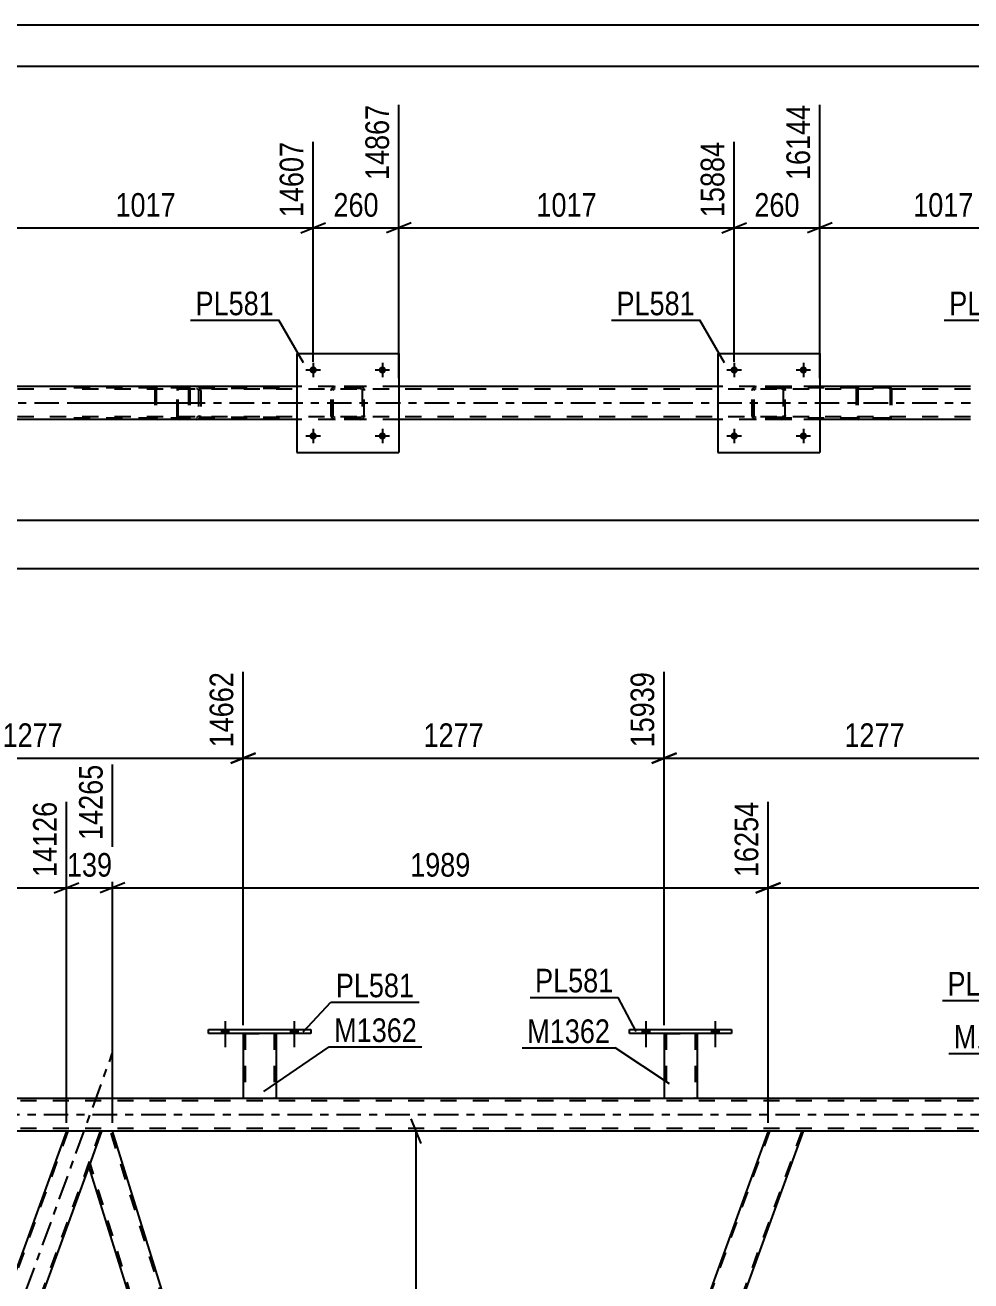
# Model space of a CAD drawing. Header units: millimetres. Extents: x 0 to 841, y 0 to 594.
# Drawn here: x 642.3 to 757, y 441.7 to 594 of the extents above; entities that cross this region are included whole.
import ezdxf

# ---------------------------------------------------------------- set-up
doc = ezdxf.new("R2010")
doc.units = ezdxf.units.MM
doc.linetypes.add('DXK_LINE_DOT2', pattern=[3.9198, 1.9599, -1.9599])
doc.linetypes.add('DXK_LINE_DOT3', pattern=[5.9187, 2.979, -0.9799, 0.9799, -0.9799])
doc.styles.add('Arial Narrow', font='ARIALN.TTF', dxfattribs={"height": 0.2})

# ---------------------------------------------------------------- blocks, each defined once
blk = doc.blocks.new('Unknown-318885327-1133')
at = {"color": 5, "linetype": 'Continuous'}
for p, q in [((841, 594), (0, 594)), ((836, 589), (5, 589))]:
    blk.add_line(p, q, dxfattribs=at)
blk = doc.blocks.new('Bolt-318885327-2886 - 2884')
at = {"linetype": 'Continuous'}
for points in [[(728.75, 544.17, -1), (727.87, 544.17, -1)], [(737.15, 544.17, -1), (736.27, 544.17, -1)]]:
    blk.add_hatch(color=1, dxfattribs=at).paths.add_polyline_path(points)
at = {"color": 1, "linetype": 'Continuous'}
for p, q in [((727.43, 544.17), (729.19, 544.17)), ((728.31, 545.05), (728.31, 543.29)), ((735.83, 544.17), (737.59, 544.17)), ((736.71, 545.05), (736.71, 543.29))]:
    blk.add_line(p, q, dxfattribs=at)
blk = doc.blocks.new('Bolt-318885327-2887 - 2884')
at = {"linetype": 'Continuous'}
for points in [[(728.75, 552.17, -1), (727.87, 552.17, -1)], [(737.15, 552.17, -1), (736.27, 552.17, -1)]]:
    blk.add_hatch(color=1, dxfattribs=at).paths.add_polyline_path(points)
at = {"color": 1, "linetype": 'Continuous'}
for p, q in [((728.31, 553.05), (728.31, 551.29)), ((736.71, 553.05), (736.71, 551.29)), ((727.43, 552.17), (729.19, 552.17)), ((735.83, 552.17), (737.59, 552.17))]:
    blk.add_line(p, q, dxfattribs=at)
blk = doc.blocks.new('Part-318885327-2902 - 2884')
at = {"color": 2, "linetype": 'Continuous'}
for p, q in [((675.22, 554.17), (675.22, 542.17)), ((675.22, 554.17), (687.62, 554.17)), ((687.62, 554.17), (687.62, 542.17)), ((675.22, 542.17), (687.62, 542.17))]:
    blk.add_line(p, q, dxfattribs=at)
blk = doc.blocks.new('Part-318885327-2903 - 2884')
at = {"color": 7, "linetype": 'DXK_LINE_DOT2'}
for p, q in [((730.51, 549.69), (730.54, 549.87)), ((730.54, 549.87), (730.51, 549.69)), ((730.76, 549.78), (730.82, 549.86)), ((730.8, 550.13), (730.99, 550.17)), ((730.99, 550.17), (730.8, 550.13)), ((730.82, 549.86), (730.89, 549.91)), ((730.89, 549.91), (730.99, 549.93)), ((734.03, 550.17), (730.99, 550.17)), ((734.03, 549.93), (730.99, 549.93)), ((734.03, 550.17), (734.21, 550.13)), ((734.21, 550.13), (734.03, 550.17)), ((734.03, 549.93), (734.12, 549.91)), ((734.12, 549.91), (734.19, 549.86)), ((734.19, 549.86), (734.25, 549.78)), ((734.47, 549.87), (734.51, 549.69)), ((734.51, 549.69), (734.47, 549.87)), ((730.51, 546.65), (730.51, 549.69)), ((730.75, 549.69), (730.76, 549.78)), ((730.75, 546.65), (730.75, 549.69)), ((734.25, 549.78), (734.27, 549.69)), ((734.27, 549.69), (734.27, 546.65)), ((734.51, 546.65), (734.51, 549.69)), ((730.54, 546.46), (730.51, 546.65)), ((730.51, 546.65), (730.54, 546.46)), ((730.76, 546.55), (730.75, 546.65)), ((730.82, 546.48), (730.76, 546.55)), ((730.99, 546.17), (730.8, 546.2)), ((730.8, 546.2), (730.99, 546.17)), ((730.89, 546.42), (730.82, 546.48)), ((730.99, 546.41), (730.89, 546.42)), ((734.03, 546.41), (730.99, 546.41)), ((734.03, 546.17), (730.99, 546.17)), ((734.12, 546.42), (734.03, 546.41)), ((734.21, 546.2), (734.03, 546.17)), ((734.03, 546.17), (734.21, 546.2)), ((734.19, 546.48), (734.12, 546.42)), ((734.25, 546.55), (734.19, 546.48)), ((734.27, 546.65), (734.25, 546.55)), ((734.51, 546.65), (734.47, 546.46)), ((734.47, 546.46), (734.51, 546.65))]:
    blk.add_line(p, q, dxfattribs=at)
at = {"color": 7, "linetype": 'DXK_LINE_DOT3'}
blk.add_line((732.51, 548.17), (732.51, 548.17), dxfattribs=at)
at = {"color": 7, "linetype": 'DXK_LINE_DOT2'}
for centre, start, end in [((730.99, 549.69), 112.5, 157.5), ((730.99, 549.69), 112.5, 157.5), ((734.03, 549.69), 22.5, 67.5), ((734.03, 549.69), 22.5, 67.5), ((730.99, 546.65), 202.5, 247.5), ((730.99, 546.65), 202.5, 247.5), ((734.03, 546.65), 292.5, 337.5), ((734.03, 546.65), 292.5, 337.5)]:
    blk.add_arc(centre, 0.48, start, end, dxfattribs=at)
blk = doc.blocks.new('Part-318885327-2908 - 2884')
at = {"color": 2, "linetype": 'Continuous'}
for p, q in [((726.31, 554.17), (726.31, 542.17)), ((726.31, 554.17), (738.71, 554.17)), ((738.71, 554.17), (738.71, 542.17)), ((726.31, 542.17), (738.71, 542.17))]:
    blk.add_line(p, q, dxfattribs=at)
blk = doc.blocks.new('Bolt-318885327-2946 - 2884')
at = {"linetype": 'Continuous'}
for points in [[(677.66, 544.17, -1), (676.78, 544.17, -1)], [(686.06, 544.17, -1), (685.18, 544.17, -1)]]:
    blk.add_hatch(color=1, dxfattribs=at).paths.add_polyline_path(points)
at = {"color": 1, "linetype": 'Continuous'}
for p, q in [((676.34, 544.17), (678.1, 544.17)), ((677.22, 545.05), (677.22, 543.29)), ((684.74, 544.17), (686.5, 544.17)), ((685.62, 545.05), (685.62, 543.29))]:
    blk.add_line(p, q, dxfattribs=at)
blk = doc.blocks.new('Bolt-318885327-2947 - 2884')
at = {"linetype": 'Continuous'}
for points in [[(677.66, 552.17, -1), (676.78, 552.17, -1)], [(686.06, 552.17, -1), (685.18, 552.17, -1)]]:
    blk.add_hatch(color=1, dxfattribs=at).paths.add_polyline_path(points)
at = {"color": 1, "linetype": 'Continuous'}
for p, q in [((677.22, 553.05), (677.22, 551.29)), ((685.62, 553.05), (685.62, 551.29)), ((676.34, 552.17), (678.1, 552.17)), ((684.74, 552.17), (686.5, 552.17))]:
    blk.add_line(p, q, dxfattribs=at)
blk = doc.blocks.new('Part-318885327-2997 - 2884')
at = {"color": 7, "linetype": 'DXK_LINE_DOT2'}
for p, q in [((679.42, 549.69), (679.46, 549.87)), ((679.46, 549.87), (679.42, 549.69)), ((679.68, 549.78), (679.73, 549.86)), ((679.72, 550.13), (679.9, 550.17)), ((679.9, 550.17), (679.72, 550.13)), ((679.73, 549.86), (679.81, 549.91)), ((679.81, 549.91), (679.9, 549.93)), ((682.94, 550.17), (679.9, 550.17)), ((682.94, 549.93), (679.9, 549.93)), ((682.94, 550.17), (683.13, 550.13)), ((683.13, 550.13), (682.94, 550.17)), ((682.94, 549.93), (683.04, 549.91)), ((683.04, 549.91), (683.11, 549.86)), ((683.11, 549.86), (683.17, 549.78)), ((683.39, 549.87), (683.42, 549.69)), ((683.42, 549.69), (683.39, 549.87)), ((679.42, 546.65), (679.42, 549.69)), ((679.66, 549.69), (679.68, 549.78)), ((679.66, 546.65), (679.66, 549.69)), ((683.17, 549.78), (683.18, 549.69)), ((683.18, 549.69), (683.18, 546.65)), ((683.42, 546.65), (683.42, 549.69)), ((679.46, 546.46), (679.42, 546.65)), ((679.42, 546.65), (679.46, 546.46)), ((679.68, 546.55), (679.66, 546.65)), ((679.73, 546.48), (679.68, 546.55)), ((679.9, 546.17), (679.72, 546.2)), ((679.72, 546.2), (679.9, 546.17)), ((679.81, 546.42), (679.73, 546.48)), ((679.9, 546.41), (679.81, 546.42)), ((682.94, 546.41), (679.9, 546.41)), ((682.94, 546.17), (679.9, 546.17)), ((683.04, 546.42), (682.94, 546.41)), ((683.13, 546.2), (682.94, 546.17)), ((682.94, 546.17), (683.13, 546.2)), ((683.11, 546.48), (683.04, 546.42)), ((683.17, 546.55), (683.11, 546.48)), ((683.18, 546.65), (683.17, 546.55)), ((683.42, 546.65), (683.39, 546.46)), ((683.39, 546.46), (683.42, 546.65))]:
    blk.add_line(p, q, dxfattribs=at)
at = {"color": 7, "linetype": 'DXK_LINE_DOT3'}
blk.add_line((681.42, 548.17), (681.42, 548.17), dxfattribs=at)
at = {"color": 7, "linetype": 'DXK_LINE_DOT2'}
for centre, start, end in [((679.9, 549.69), 112.5, 157.5), ((679.9, 549.69), 112.5, 157.5), ((682.94, 549.69), 22.5, 67.5), ((682.94, 549.69), 22.5, 67.5), ((679.9, 546.65), 202.5, 247.5), ((679.9, 546.65), 202.5, 247.5), ((682.94, 546.65), 292.5, 337.5), ((682.94, 546.65), 292.5, 337.5)]:
    blk.add_arc(centre, 0.48, start, end, dxfattribs=at)
blk = doc.blocks.new('Part-318885327-3017 - 2884')
at = {"color": 7, "linetype": 'DXK_LINE_DOT2'}
for p, q in [((660.73, 549.87), (660.7, 549.69)), ((660.78, 550.03), (660.73, 549.87)), ((660.87, 550.13), (660.78, 550.03)), ((660.85, 549.78), (660.88, 549.86)), ((660.98, 550.17), (660.87, 550.13)), ((660.88, 549.86), (660.92, 549.91)), ((660.92, 549.91), (660.98, 549.93)), ((673.13, 550.17), (660.98, 550.17)), ((673.13, 549.93), (660.98, 549.93)), ((662.25, 549.93), (662.25, 550.17)), ((663.26, 550.13), (663.07, 550.17)), ((663.07, 549.93), (663.16, 549.91)), ((663.16, 549.91), (663.24, 549.86)), ((663.24, 549.86), (663.3, 549.78)), ((663.55, 549.77), (663.53, 549.87)), ((660.7, 546.65), (660.7, 549.69)), ((660.84, 549.69), (660.85, 549.78)), ((660.84, 546.65), (660.84, 549.69)), ((663.3, 549.78), (663.32, 549.69)), ((663.32, 549.69), (663.32, 546.65)), ((663.57, 549.69), (663.55, 549.77)), ((663.57, 549.69), (663.57, 546.65)), ((660.73, 546.46), (660.7, 546.65)), ((660.77, 546.34), (660.73, 546.46)), ((660.78, 546.31), (660.77, 546.34)), ((660.78, 546.31), (660.87, 546.2)), ((660.85, 546.55), (660.84, 546.65)), ((660.88, 546.48), (660.85, 546.55)), ((660.87, 546.2), (660.98, 546.17)), ((660.92, 546.42), (660.88, 546.48)), ((660.98, 546.41), (660.92, 546.42)), ((673.13, 546.41), (660.98, 546.41)), ((673.13, 546.17), (660.98, 546.17)), ((662.25, 546.17), (662.25, 546.41)), ((663.16, 546.42), (663.07, 546.41)), ((663.07, 546.17), (663.26, 546.2)), ((663.24, 546.48), (663.16, 546.42)), ((663.3, 546.55), (663.24, 546.48)), ((663.32, 546.65), (663.3, 546.55)), ((663.53, 546.46), (663.55, 546.56)), ((663.55, 546.56), (663.57, 546.65))]:
    blk.add_line(p, q, dxfattribs=at)
for centre, start, end in [((663.08, 549.67), 23.8494, 68.8059), ((663.08, 546.66), 291.1941, 336.1506)]:
    blk.add_arc(centre, 0.492, start, end, dxfattribs=at)
blk = doc.blocks.new('Part-318885327-3021 - 2884')
at = {"color": 7, "linetype": 'DXK_LINE_DOT2'}
for p, q in [((661.91, 550.17), (646.58, 550.17)), ((661.91, 550.01), (646.58, 550.01)), ((658.02, 549.97), (657.99, 549.85)), ((657.99, 549.85), (657.99, 546.49)), ((658.16, 549.85), (658.18, 549.91)), ((658.16, 549.85), (658.16, 546.49)), ((658.18, 549.91), (658.21, 549.96)), ((658.34, 550.17), (658.2, 550.14)), ((658.21, 549.96), (658.27, 549.99)), ((658.27, 549.99), (658.34, 550.01)), ((662.04, 550.14), (661.91, 550.17)), ((661.91, 550.01), (661.98, 549.99)), ((661.98, 549.99), (662, 549.98)), ((662, 549.98), (662.03, 549.96)), ((662.03, 549.96), (662.07, 549.91)), ((662.07, 549.91), (662.08, 549.85)), ((662.08, 549.85), (662.08, 546.49)), ((662.25, 549.85), (662.23, 549.97)), ((662.25, 549.85), (662.25, 546.49)), ((661.91, 546.33), (646.58, 546.33)), ((661.91, 546.17), (646.58, 546.17)), ((657.99, 546.49), (658.02, 546.36)), ((658.18, 546.43), (658.16, 546.49)), ((658.21, 546.37), (658.18, 546.43)), ((658.2, 546.19), (658.34, 546.17)), ((658.21, 546.37), (658.25, 546.35)), ((658.25, 546.35), (658.27, 546.34)), ((658.27, 546.34), (658.34, 546.33)), ((661.98, 546.34), (661.91, 546.33)), ((661.91, 546.17), (662.04, 546.19)), ((662.03, 546.37), (661.98, 546.34)), ((662.07, 546.43), (662.03, 546.37)), ((662.08, 546.49), (662.07, 546.43)), ((662.23, 546.36), (662.25, 546.49))]:
    blk.add_line(p, q, dxfattribs=at)
at = {"color": 7, "linetype": 'DXK_LINE_DOT3'}
blk.add_line((648.37, 548.17), (663.54, 548.17), dxfattribs=at)
at = {"color": 7, "linetype": 'DXK_LINE_DOT2'}
for centre, start, end in [((658.32, 549.83), 110.7583, 155.68), ((661.92, 549.83), 24.32, 69.2417), ((658.32, 546.5), 204.32, 249.2417), ((661.92, 546.5), 290.7583, 335.68)]:
    blk.add_arc(centre, 0.331, start, end, dxfattribs=at)
blk = doc.blocks.new('Part-318885327-3028 - 2884')
at = {"color": 7, "linetype": 'DXK_LINE_DOT2'}
for p, q in [((747.05, 550.17), (731.72, 550.17)), ((747.05, 550.01), (731.72, 550.01)), ((743.15, 549.97), (743.13, 549.85)), ((743.13, 549.85), (743.13, 546.49)), ((743.3, 549.85), (743.31, 549.91)), ((743.3, 549.85), (743.3, 546.49)), ((743.31, 549.91), (743.35, 549.96)), ((743.47, 550.17), (743.34, 550.14)), ((743.35, 549.96), (743.4, 549.99)), ((743.4, 549.99), (743.47, 550.01)), ((747.18, 550.14), (747.05, 550.17)), ((747.05, 550.01), (747.11, 549.99)), ((747.11, 549.99), (747.13, 549.98)), ((747.13, 549.98), (747.17, 549.96)), ((747.17, 549.96), (747.2, 549.91)), ((747.2, 549.91), (747.22, 549.85)), ((747.22, 549.85), (747.22, 546.49)), ((747.39, 549.85), (747.36, 549.97)), ((747.39, 549.85), (747.39, 546.49)), ((747.05, 546.33), (731.72, 546.33)), ((747.05, 546.17), (731.72, 546.17)), ((743.13, 546.49), (743.15, 546.36)), ((743.31, 546.43), (743.3, 546.49)), ((743.35, 546.37), (743.31, 546.43)), ((743.34, 546.19), (743.47, 546.17)), ((743.35, 546.37), (743.38, 546.35)), ((743.38, 546.35), (743.4, 546.34)), ((743.4, 546.34), (743.47, 546.33)), ((747.11, 546.34), (747.05, 546.33)), ((747.05, 546.17), (747.18, 546.19)), ((747.17, 546.37), (747.11, 546.34)), ((747.2, 546.43), (747.17, 546.37)), ((747.22, 546.49), (747.2, 546.43)), ((747.36, 546.36), (747.39, 546.49))]:
    blk.add_line(p, q, dxfattribs=at)
for centre, start, end in [((743.46, 549.83), 110.7583, 155.68), ((747.06, 549.83), 24.32, 69.2417), ((743.46, 546.5), 204.32, 249.2417), ((747.06, 546.5), 290.7583, 335.68)]:
    blk.add_arc(centre, 0.331, start, end, dxfattribs=at)
blk = doc.blocks.new('Part-318885327-3094 - 2884')
at = {"color": 7, "linetype": 'DXK_LINE_DOT2'}
for p, q in [((756.99, 549.85), (92.95, 549.85)), ((687.62, 550.17), (675.22, 550.17)), ((738.71, 550.17), (726.31, 550.17)), ((756.99, 546.49), (92.95, 546.49)), ((687.62, 546.17), (675.22, 546.17)), ((738.71, 546.17), (726.31, 546.17))]:
    blk.add_line(p, q, dxfattribs=at)
at = {"color": 2, "linetype": 'Continuous'}
for p, q in [((675.22, 550.17), (636.54, 550.17)), ((726.31, 550.17), (687.62, 550.17)), ((756.99, 550.17), (738.71, 550.17)), ((675.22, 546.17), (636.54, 546.17)), ((726.31, 546.17), (687.62, 546.17)), ((756.99, 546.17), (738.71, 546.17))]:
    blk.add_line(p, q, dxfattribs=at)
at = {"color": 7, "linetype": 'DXK_LINE_DOT3'}
blk.add_line((92.95, 548.17), (756.99, 548.17), dxfattribs=at)
blk = doc.blocks.new('Part-318885327-3900 - 3886')
at = {"color": 7, "linetype": 'DXK_LINE_DOT2'}
for p, q in [((732.6, 459.85), (688.48, 338.63)), ((736.52, 459.85), (692.39, 338.63)), ((689.55, 342.05), (688.31, 338.63)), ((692.56, 338.63), (688.31, 338.63))]:
    blk.add_line(p, q, dxfattribs=at)
at = {"color": 2, "linetype": 'Continuous'}
for p, q in [((732.43, 459.85), (689.55, 342.05)), ((736.69, 459.85), (692.56, 338.63)), ((736.69, 459.85), (732.43, 459.85))]:
    blk.add_line(p, q, dxfattribs=at)
blk = doc.blocks.new('Part-318885327-3912 - 3886')
at = {"color": 2, "linetype": 'Continuous'}
for p, q in [((82.25, 463.85), (788.69, 463.85)), ((647.29, 459.85), (567.73, 459.85)), ((732.43, 459.85), (652.87, 459.85)), ((788.69, 459.85), (736.69, 459.85))]:
    blk.add_line(p, q, dxfattribs=at)
at = {"color": 7, "linetype": 'DXK_LINE_DOT2'}
for p, q in [((788.69, 463.53), (82.25, 463.53)), ((788.69, 460.17), (82.25, 460.17)), ((652.87, 459.85), (647.29, 459.85)), ((736.69, 459.85), (732.43, 459.85))]:
    blk.add_line(p, q, dxfattribs=at)
at = {"color": 7, "linetype": 'DXK_LINE_DOT3'}
blk.add_line((82.25, 461.85), (788.69, 461.85), dxfattribs=at)
blk = doc.blocks.new('Part-318885327-3990 - 3886')
at = {"color": 2, "linetype": 'Continuous'}
for p, q in [((651.55, 459.85), (650.02, 455.65)), ((652.87, 459.85), (651.55, 459.85)), ((689.57, 342.1), (652.87, 459.85)), ((686.46, 338.63), (650, 455.6)), ((650.02, 455.65), (650.02, 455.65)), ((689.3, 341.36), (688.31, 338.63)), ((689.55, 342.04), (689.3, 341.36)), ((689.55, 342.05), (689.55, 342.04))]:
    blk.add_line(p, q, dxfattribs=at)
at = {"color": 7, "linetype": 'DXK_LINE_DOT2'}
for p, q in [((689.44, 341.73), (652.62, 459.85)), ((650.02, 455.65), (650, 455.6)), ((686.71, 338.63), (650.14, 455.97)), ((689.3, 341.36), (689.49, 341.88)), ((689.57, 342.1), (689.55, 342.05)), ((688.31, 338.63), (686.46, 338.63))]:
    blk.add_line(p, q, dxfattribs=at)
blk = doc.blocks.new('Part-318885327-3995 - 3886')
at = {"color": 7, "linetype": 'DXK_LINE_DOT3'}
blk.add_line((601.88, 329.23), (652.84, 469.25), dxfattribs=at)
at = {"color": 7, "linetype": 'DXK_LINE_DOT2'}
for p, q in [((647.46, 459.85), (603.34, 338.63)), ((651.38, 459.85), (607.26, 338.63)), ((651.55, 459.85), (650.02, 455.65)), ((603.17, 338.63), (604.93, 343.45)), ((609.19, 343.45), (607.43, 338.63)), ((607.43, 338.63), (603.17, 338.63))]:
    blk.add_line(p, q, dxfattribs=at)
at = {"color": 2, "linetype": 'Continuous'}
for p, q in [((647.29, 459.85), (604.93, 343.45)), ((651.55, 459.85), (647.29, 459.85)), ((650.02, 455.65), (609.19, 343.45))]:
    blk.add_line(p, q, dxfattribs=at)
blk = doc.blocks.new('Bolt-318885327-4159 - 3886')
at = {"linetype": 'Continuous'}
for points in [[(666.08, 471.69), (666.96, 471.69), (666.96, 472.17), (666.08, 472.17)], [(674.48, 471.69), (675.36, 471.69), (675.36, 472.17), (674.48, 472.17)]]:
    blk.add_hatch(color=1, dxfattribs=at).paths.add_polyline_path(points)
at = {"color": 1, "linetype": 'Continuous'}
for p, q in [((666.08, 472.17), (666.08, 471.69)), ((666.52, 473.17), (666.52, 470.05)), ((666.96, 472.17), (666.96, 471.69)), ((674.48, 472.17), (674.48, 471.69)), ((674.92, 473.17), (674.92, 470.05)), ((675.36, 472.17), (675.36, 471.69))]:
    blk.add_line(p, q, dxfattribs=at)
blk = doc.blocks.new('Part-318885327-4136 - 3886')
at = {"color": 2, "linetype": 'Continuous'}
for p, q in [((715.6, 472.17), (728, 472.17)), ((715.6, 471.69), (715.6, 472.17)), ((728, 472.17), (728, 471.69)), ((728, 471.69), (715.6, 471.69))]:
    blk.add_line(p, q, dxfattribs=at)
blk = doc.blocks.new('Bolt-318885327-4156 - 3886')
at = {"linetype": 'Continuous'}
for points in [[(717.16, 471.69), (718.04, 471.69), (718.04, 472.17), (717.16, 472.17)], [(725.56, 471.69), (726.44, 471.69), (726.44, 472.17), (725.56, 472.17)]]:
    blk.add_hatch(color=1, dxfattribs=at).paths.add_polyline_path(points)
at = {"color": 1, "linetype": 'Continuous'}
for p, q in [((717.16, 472.17), (717.16, 471.69)), ((717.6, 473.17), (717.6, 470.05)), ((718.04, 472.17), (718.04, 471.69)), ((725.56, 472.17), (725.56, 471.69)), ((726, 473.17), (726, 470.05)), ((726.44, 472.17), (726.44, 471.69))]:
    blk.add_line(p, q, dxfattribs=at)
blk = doc.blocks.new('Bolt-318885327-4157 - 3886')
at = {"linetype": 'Continuous'}
for points in [[(717.16, 471.69), (718.04, 471.69), (718.04, 472.17), (717.16, 472.17)], [(725.56, 471.69), (726.44, 471.69), (726.44, 472.17), (725.56, 472.17)]]:
    blk.add_hatch(color=1, dxfattribs=at).paths.add_polyline_path(points)
at = {"color": 1, "linetype": 'Continuous'}
for p, q in [((717.16, 472.17), (717.16, 471.69)), ((717.6, 473.17), (717.6, 470.05)), ((718.04, 472.17), (718.04, 471.69)), ((725.56, 472.17), (725.56, 471.69)), ((726, 473.17), (726, 470.05)), ((726.44, 472.17), (726.44, 471.69))]:
    blk.add_line(p, q, dxfattribs=at)
blk = doc.blocks.new('Bolt-318885327-4158 - 3886')
at = {"linetype": 'Continuous'}
for points in [[(666.08, 471.69), (666.96, 471.69), (666.96, 472.17), (666.08, 472.17)], [(674.48, 471.69), (675.36, 471.69), (675.36, 472.17), (674.48, 472.17)]]:
    blk.add_hatch(color=1, dxfattribs=at).paths.add_polyline_path(points)
at = {"color": 1, "linetype": 'Continuous'}
for p, q in [((666.08, 472.17), (666.08, 471.69)), ((666.52, 473.17), (666.52, 470.05)), ((666.96, 472.17), (666.96, 471.69)), ((674.48, 472.17), (674.48, 471.69)), ((674.92, 473.17), (674.92, 470.05)), ((675.36, 472.17), (675.36, 471.69))]:
    blk.add_line(p, q, dxfattribs=at)
blk = doc.blocks.new('Part-318885327-4247 - 3886')
at = {"color": 2, "linetype": 'Continuous'}
for p, q in [((719.8, 471.69), (719.8, 463.85)), ((723.8, 471.69), (723.8, 463.85)), ((719.8, 463.85), (723.8, 463.85))]:
    blk.add_line(p, q, dxfattribs=at)
at = {"color": 7, "linetype": 'DXK_LINE_DOT2'}
for p, q in [((719.8, 471.69), (723.8, 471.69)), ((719.8, 471.69), (719.8, 471.69)), ((719.8, 471.69), (719.8, 471.69)), ((720.04, 471.69), (720.04, 463.85)), ((723.56, 471.69), (723.56, 463.85)), ((723.8, 471.69), (723.8, 471.69)), ((723.8, 471.69), (723.8, 471.69)), ((723.55, 463.85), (723.51, 463.85)), ((723.51, 463.85), (723.55, 463.85)), ((723.56, 463.85), (723.55, 463.85)), ((723.55, 463.85), (723.56, 463.85))]:
    blk.add_line(p, q, dxfattribs=at)
blk = doc.blocks.new('Part-318885327-4276 - 3886')
at = {"color": 2, "linetype": 'Continuous'}
for p, q in [((664.52, 472.17), (676.92, 472.17)), ((664.52, 471.69), (664.52, 472.17)), ((676.92, 472.17), (676.92, 471.69)), ((676.92, 471.69), (664.52, 471.69))]:
    blk.add_line(p, q, dxfattribs=at)
blk = doc.blocks.new('Part-318885327-4281 - 3886')
at = {"color": 2, "linetype": 'Continuous'}
for p, q in [((668.72, 471.69), (668.72, 463.85)), ((672.72, 471.69), (672.72, 463.85)), ((668.72, 463.85), (672.72, 463.85))]:
    blk.add_line(p, q, dxfattribs=at)
at = {"color": 7, "linetype": 'DXK_LINE_DOT2'}
for p, q in [((668.72, 471.69), (672.72, 471.69)), ((668.72, 471.69), (668.72, 471.69)), ((668.72, 471.69), (668.72, 471.69)), ((668.96, 471.69), (668.96, 463.85)), ((672.48, 471.69), (672.48, 463.85)), ((672.72, 471.69), (672.72, 471.69)), ((672.72, 471.69), (672.72, 471.69)), ((672.47, 463.85), (672.43, 463.85)), ((672.43, 463.85), (672.47, 463.85)), ((672.48, 463.85), (672.47, 463.85)), ((672.47, 463.85), (672.48, 463.85))]:
    blk.add_line(p, q, dxfattribs=at)
blk = doc.blocks.new('StraightDimension-318885327-8462 - 2884')
at = {"color": 7, "linetype": 'Continuous'}
for p, q in [((687.62, 551.17), (687.62, 584.35)), ((728.31, 553.17), (728.31, 579.85)), ((689.12, 570.01), (686.12, 568.81)), ((726.81, 568.81), (729.81, 570.01)), ((687.62, 569.41), (728.31, 569.41))]:
    blk.add_line(p, q, dxfattribs=at)
at = {"color": 0, "linetype": 'Continuous'}
blk.add_wipeout([(727.71, 580.45), (723.51, 580.45), (723.51, 570.11), (727.71, 570.11)], dxfattribs=at)
at = {"color": 0}
blk.add_wipeout([(712.22, 570.16), (712.22, 574.36), (703.71, 574.36), (703.71, 570.16)], dxfattribs=at)
at = {"color": 3, "linetype": 'Continuous', "style": 'Arial Narrow'}
blk.add_text('15884', height=2.863, rotation=90.0002, dxfattribs=at).set_placement((727.11, 570.71))
at = {"color": 3, "style": 'Arial Narrow'}
blk.add_text('1017', height=2.863, dxfattribs=at).set_placement((704.31, 570.76))
blk = doc.blocks.new('StraightDimension-318885327-3131 - 2884')
at = {"color": 7, "linetype": 'Continuous'}
blk.add_line((92.31, 528.09), (799.55, 528.09), dxfattribs=at)
blk = doc.blocks.new('StraightDimension-318885327-3715 - 2884')
at = {"color": 7, "linetype": 'Continuous'}
blk.add_line((92.95, 533.96), (798.91, 533.96), dxfattribs=at)
blk = doc.blocks.new('StraightDimension-318885327-8460 - 2884')
at = {"color": 7, "linetype": 'Continuous'}
for p, q in [((738.71, 551.17), (738.71, 584.35)), ((768.69, 553.17), (768.69, 579.85)), ((740.21, 570.01), (737.21, 568.81)), ((767.19, 568.81), (770.19, 570.01)), ((738.71, 569.41), (768.69, 569.41))]:
    blk.add_line(p, q, dxfattribs=at)
at = {"color": 0, "linetype": 'Continuous'}
blk.add_wipeout([(768.09, 580.45), (763.89, 580.45), (763.89, 570.11), (768.09, 570.11)], dxfattribs=at)
at = {"color": 0}
blk.add_wipeout([(757.95, 570.16), (757.95, 574.36), (749.44, 574.36), (749.44, 570.16)], dxfattribs=at)
at = {"color": 3, "linetype": 'Continuous', "style": 'Arial Narrow'}
blk.add_text('17161', height=2.863, rotation=90.0002, dxfattribs=at).set_placement((767.49, 570.71))
at = {"color": 3, "style": 'Arial Narrow'}
blk.add_text('1017', height=2.863, dxfattribs=at).set_placement((750.04, 570.76))
blk = doc.blocks.new('StraightDimension-318885327-8461 - 2884')
at = {"color": 7, "linetype": 'Continuous'}
for p, q in [((738.71, 551.17), (738.71, 584.35)), ((728.31, 553.17), (728.31, 579.85)), ((726.81, 568.81), (729.81, 570.01)), ((740.21, 570.01), (737.21, 568.81)), ((728.31, 569.41), (738.71, 569.41))]:
    blk.add_line(p, q, dxfattribs=at)
at = {"color": 0}
blk.add_wipeout([(736.85, 570.16), (736.85, 574.36), (730.16, 574.36), (730.16, 570.16)], dxfattribs=at)
at = {"color": 3, "style": 'Arial Narrow'}
blk.add_text('260', height=2.863, dxfattribs=at).set_placement((730.76, 570.76))
at = {"color": 0, "linetype": 'Continuous'}
blk.add_wipeout([(738.11, 584.95), (733.91, 584.95), (733.91, 574.61), (738.11, 574.61)], dxfattribs=at)
at = {"color": 3, "linetype": 'Continuous', "style": 'Arial Narrow'}
blk.add_text('16144', height=2.863, rotation=90.0002, dxfattribs=at).set_placement((737.51, 575.21))
blk = doc.blocks.new('StraightDimension-318885327-8463 - 2884')
at = {"color": 7, "linetype": 'Continuous'}
for p, q in [((687.62, 551.17), (687.62, 584.35)), ((677.22, 553.17), (677.22, 579.85)), ((675.72, 568.81), (678.72, 570.01)), ((689.12, 570.01), (686.12, 568.81)), ((677.22, 569.41), (687.62, 569.41))]:
    blk.add_line(p, q, dxfattribs=at)
at = {"color": 0}
blk.add_wipeout([(685.77, 570.16), (685.77, 574.36), (679.08, 574.36), (679.08, 570.16)], dxfattribs=at)
at = {"color": 3, "style": 'Arial Narrow'}
blk.add_text('260', height=2.863, dxfattribs=at).set_placement((679.68, 570.76))
at = {"color": 0, "linetype": 'Continuous'}
blk.add_wipeout([(687.02, 584.95), (682.82, 584.95), (682.82, 574.61), (687.02, 574.61)], dxfattribs=at)
at = {"color": 3, "linetype": 'Continuous', "style": 'Arial Narrow'}
blk.add_text('14867', height=2.863, rotation=90.0002, dxfattribs=at).set_placement((686.42, 575.21))
blk = doc.blocks.new('StraightDimension-318885327-8464 - 2884')
at = {"color": 7, "linetype": 'Continuous'}
for p, q in [((636.54, 551.17), (636.54, 584.35)), ((677.22, 553.17), (677.22, 579.85)), ((638.04, 570.01), (635.04, 568.81)), ((675.72, 568.81), (678.72, 570.01)), ((636.54, 569.41), (677.22, 569.41))]:
    blk.add_line(p, q, dxfattribs=at)
at = {"color": 0, "linetype": 'Continuous'}
blk.add_wipeout([(676.62, 580.45), (672.42, 580.45), (672.42, 570.11), (676.62, 570.11)], dxfattribs=at)
at = {"color": 0}
blk.add_wipeout([(661.14, 570.16), (661.14, 574.36), (652.63, 574.36), (652.63, 570.16)], dxfattribs=at)
at = {"color": 3, "linetype": 'Continuous', "style": 'Arial Narrow'}
blk.add_text('14607', height=2.863, rotation=90.0002, dxfattribs=at).set_placement((676.02, 570.71))
at = {"color": 3, "style": 'Arial Narrow'}
blk.add_text('1017', height=2.863, dxfattribs=at).set_placement((653.23, 570.76))
blk = doc.blocks.new('StraightDimension-318885327-5151 - 3886')
at = {"color": 7, "linetype": 'Continuous'}
for p, q in [((652.87, 460.85), (652.87, 504.31)), ((732.43, 460.85), (732.43, 499.81)), ((654.37, 489.97), (651.37, 488.77)), ((652.87, 489.37), (732.43, 489.37)), ((730.93, 488.77), (733.93, 489.97))]:
    blk.add_line(p, q, dxfattribs=at)
at = {"color": 0, "linetype": 'Continuous'}
blk.add_wipeout([(731.83, 500.41), (727.63, 500.41), (727.63, 490.07), (731.83, 490.07)], dxfattribs=at)
at = {"color": 0}
blk.add_wipeout([(696.91, 490.12), (696.91, 494.32), (688.39, 494.32), (688.39, 490.12)], dxfattribs=at)
at = {"color": 3, "linetype": 'Continuous', "style": 'Arial Narrow'}
blk.add_text('16254', height=2.863, rotation=90.0002, dxfattribs=at).set_placement((731.23, 490.67))
at = {"color": 3, "style": 'Arial Narrow'}
blk.add_text('1989', height=2.863, dxfattribs=at).set_placement((688.99, 490.72))
blk = doc.blocks.new('StraightDimension-318885327-5175 - 3886')
at = {"color": 7, "linetype": 'Continuous'}
for p, q in [((652.87, 460.85), (652.87, 504.31)), ((647.29, 460.85), (647.29, 499.81)), ((645.79, 488.77), (648.79, 489.97)), ((647.29, 489.37), (652.87, 489.37)), ((654.37, 489.97), (651.37, 488.77))]:
    blk.add_line(p, q, dxfattribs=at)
at = {"color": 0}
blk.add_wipeout([(653.42, 490.12), (653.42, 494.32), (646.74, 494.32), (646.74, 490.12)], dxfattribs=at)
at = {"color": 3, "style": 'Arial Narrow'}
blk.add_text('139', height=2.863, dxfattribs=at).set_placement((647.34, 490.72))
at = {"color": 0, "linetype": 'Continuous'}
blk.add_wipeout([(652.27, 504.91), (648.07, 504.91), (648.07, 494.57), (652.27, 494.57)], dxfattribs=at)
at = {"color": 3, "linetype": 'Continuous', "style": 'Arial Narrow'}
blk.add_text('14265', height=2.863, rotation=90.0002, dxfattribs=at).set_placement((651.67, 495.17))
blk = doc.blocks.new('StraightDimension-318885327-5199 - 3886')
at = {"color": 7, "linetype": 'Continuous'}
for p, q in [((567.73, 460.85), (567.73, 504.31)), ((647.29, 460.85), (647.29, 499.81)), ((569.23, 489.97), (566.23, 488.77)), ((567.73, 489.37), (647.29, 489.37)), ((645.79, 488.77), (648.79, 489.97))]:
    blk.add_line(p, q, dxfattribs=at)
at = {"color": 0, "linetype": 'Continuous'}
blk.add_wipeout([(646.69, 500.41), (642.49, 500.41), (642.49, 490.07), (646.69, 490.07)], dxfattribs=at)
at = {"color": 0}
blk.add_wipeout([(611.77, 490.12), (611.77, 494.32), (603.26, 494.32), (603.26, 490.12)], dxfattribs=at)
at = {"color": 3, "linetype": 'Continuous', "style": 'Arial Narrow'}
blk.add_text('14126', height=2.863, rotation=90.0002, dxfattribs=at).set_placement((646.09, 490.67))
at = {"color": 3, "style": 'Arial Narrow'}
blk.add_text('1989', height=2.863, dxfattribs=at).set_placement((603.86, 490.72))
blk = doc.blocks.new('StraightDimension-318885327-4434 - 3886')
at = {"color": 7, "linetype": 'Continuous'}
for p, q in [((719.8, 472.69), (719.8, 515.54)), ((770.89, 472.69), (770.89, 515.54)), ((721.3, 505.7), (718.3, 504.5)), ((769.39, 504.5), (772.39, 505.7)), ((719.8, 505.1), (770.89, 505.1))]:
    blk.add_line(p, q, dxfattribs=at)
at = {"color": 0, "linetype": 'Continuous'}
blk.add_wipeout([(770.29, 516.14), (766.09, 516.14), (766.09, 505.8), (770.29, 505.8)], dxfattribs=at)
at = {"color": 0}
blk.add_wipeout([(749.6, 505.85), (749.6, 510.05), (741.09, 510.05), (741.09, 505.85)], dxfattribs=at)
at = {"color": 3, "linetype": 'Continuous', "style": 'Arial Narrow'}
blk.add_text('17216', height=2.863, rotation=90.0002, dxfattribs=at).set_placement((769.69, 506.4))
at = {"color": 3, "style": 'Arial Narrow'}
blk.add_text('1277', height=2.863, dxfattribs=at).set_placement((741.69, 506.45))
blk = doc.blocks.new('StraightDimension-318885327-15732 - 3886')
at = {"color": 7, "linetype": 'Continuous'}
for p, q in [((798.91, 458.85), (798.91, 392.1)), ((746.36, 339.63), (746.36, 397.35)), ((747.86, 395.1), (744.86, 393.9)), ((746.36, 394.5), (798.91, 394.5)), ((797.41, 393.9), (800.41, 395.1))]:
    blk.add_line(p, q, dxfattribs=at)
at = {"color": 0}
blk.add_wipeout([(776.89, 395.25), (776.89, 399.45), (768.38, 399.45), (768.38, 395.25)], dxfattribs=at)
at = {"color": 3, "style": 'Arial Narrow'}
blk.add_text('1431', height=2.863, dxfattribs=at).set_placement((768.98, 395.85))
blk = doc.blocks.new('StraightDimension-318885327-4435 - 3886')
at = {"color": 7, "linetype": 'Continuous'}
for p, q in [((668.72, 472.69), (668.72, 515.54)), ((719.8, 472.69), (719.8, 515.54)), ((670.22, 505.7), (667.22, 504.5)), ((718.3, 504.5), (721.3, 505.7)), ((668.72, 505.1), (719.8, 505.1))]:
    blk.add_line(p, q, dxfattribs=at)
at = {"color": 0, "linetype": 'Continuous'}
blk.add_wipeout([(719.2, 516.14), (715, 516.14), (715, 505.8), (719.2, 505.8)], dxfattribs=at)
at = {"color": 0}
blk.add_wipeout([(698.52, 505.85), (698.52, 510.05), (690.01, 510.05), (690.01, 505.85)], dxfattribs=at)
at = {"color": 3, "linetype": 'Continuous', "style": 'Arial Narrow'}
blk.add_text('15939', height=2.863, rotation=90.0002, dxfattribs=at).set_placement((718.6, 506.4))
at = {"color": 3, "style": 'Arial Narrow'}
blk.add_text('1277', height=2.863, dxfattribs=at).set_placement((690.61, 506.45))
blk = doc.blocks.new('StraightDimension-318885327-4436 - 3886')
at = {"color": 7, "linetype": 'Continuous'}
for p, q in [((617.64, 472.69), (617.64, 515.54)), ((668.72, 472.69), (668.72, 515.54)), ((619.14, 505.7), (616.14, 504.5)), ((667.22, 504.5), (670.22, 505.7)), ((617.64, 505.1), (668.72, 505.1))]:
    blk.add_line(p, q, dxfattribs=at)
at = {"color": 0, "linetype": 'Continuous'}
blk.add_wipeout([(668.12, 516.14), (663.92, 516.14), (663.92, 505.8), (668.12, 505.8)], dxfattribs=at)
at = {"color": 0}
blk.add_wipeout([(647.44, 505.85), (647.44, 510.05), (638.93, 510.05), (638.93, 505.85)], dxfattribs=at)
at = {"color": 3, "linetype": 'Continuous', "style": 'Arial Narrow'}
blk.add_text('14662', height=2.863, rotation=90.0002, dxfattribs=at).set_placement((667.52, 506.4))
at = {"color": 3, "style": 'Arial Narrow'}
blk.add_text('1277', height=2.863, dxfattribs=at).set_placement((639.53, 506.45))
blk = doc.blocks.new('StraightDimension-318885327-4717 - 3886')
at = {"color": 7, "linetype": 'Continuous'}
for p, q in [((690.31, 458.35), (689.11, 461.35)), ((743.79, 459.85), (686.86, 459.85)), ((689.71, 338.63), (689.71, 459.85)), ((689.11, 340.13), (690.31, 337.13)), ((715.54, 338.63), (686.86, 338.63))]:
    blk.add_line(p, q, dxfattribs=at)
at = {"color": 0}
blk.add_wipeout([(688.96, 403.49), (684.76, 403.49), (684.76, 394.98), (688.96, 394.98)], dxfattribs=at)
at = {"color": 3, "style": 'Arial Narrow'}
blk.add_text('3031', height=2.863, rotation=90.0002, dxfattribs=at).set_placement((688.36, 395.58))
blk = doc.blocks.new('StraightDimension-318885327-5134 - 3886')
at = {"color": 7, "linetype": 'Continuous'}
for p, q in [((732.43, 460.85), (732.43, 499.81)), ((798.91, 464.85), (798.91, 499.81)), ((733.93, 489.97), (730.93, 488.77)), ((732.43, 489.37), (798.91, 489.37)), ((797.41, 488.77), (800.41, 489.97))]:
    blk.add_line(p, q, dxfattribs=at)
at = {"color": 0, "linetype": 'Continuous'}
blk.add_wipeout([(798.31, 500.41), (794.11, 500.41), (794.11, 490.07), (798.31, 490.07)], dxfattribs=at)
at = {"color": 0}
blk.add_wipeout([(769.92, 490.12), (769.92, 494.32), (761.41, 494.32), (761.41, 490.12)], dxfattribs=at)
at = {"color": 3, "linetype": 'Continuous', "style": 'Arial Narrow'}
blk.add_text('18034', height=2.863, rotation=90.0002, dxfattribs=at).set_placement((797.71, 490.67))
at = {"color": 3, "style": 'Arial Narrow'}
blk.add_text('1780', height=2.863, dxfattribs=at).set_placement((762.01, 490.72))
blk = doc.blocks.new('StraightDimension-318885327-15701 - 3886')
at = {"color": 7, "linetype": 'Continuous'}
for p, q in [((824.31, 460.35), (823.11, 463.35)), ((799.91, 461.85), (826.11, 461.85)), ((823.71, 335.99), (823.71, 461.85)), ((823.11, 337.49), (824.31, 334.49)), ((747.77, 335.99), (826.11, 335.99))]:
    blk.add_line(p, q, dxfattribs=at)
at = {"color": 0}
blk.add_wipeout([(822.96, 403.17), (818.76, 403.17), (818.76, 394.66), (822.96, 394.66)], dxfattribs=at)
at = {"color": 3, "style": 'Arial Narrow'}
blk.add_text('3147', height=2.863, rotation=90.0002, dxfattribs=at).set_placement((822.36, 395.26))
blk = doc.blocks.new('Mark-318885327-2898 - 2884')
at = {"color": 0}
blk.add_wipeout([(672.45, 558.81), (672.45, 561.81), (662.95, 561.81), (662.95, 558.81)], dxfattribs=at)
blk.add_wipeout([(672.45, 558.81), (672.45, 561.81), (662.95, 561.81), (662.95, 558.81)], dxfattribs=at)
at = {"color": 30, "linetype": 'Continuous'}
for p in [(662.35, 558.21), (676.05, 553.02)]:
    blk.add_line(p, (673.05, 558.21), dxfattribs=at)
at = {"color": 3, "style": 'Arial Narrow'}
blk.add_text('PL581', height=2.863, dxfattribs=at).set_placement((662.95, 558.81))
blk = doc.blocks.new('Mark-318885327-2904 - 2884')
at = {"color": 0}
blk.add_wipeout([(723.54, 558.81), (723.54, 561.81), (714.03, 561.81), (714.03, 558.81)], dxfattribs=at)
blk.add_wipeout([(723.54, 558.81), (723.54, 561.81), (714.03, 561.81), (714.03, 558.81)], dxfattribs=at)
at = {"color": 30, "linetype": 'Continuous'}
for p in [(713.43, 558.21), (727.14, 553.02)]:
    blk.add_line(p, (724.14, 558.21), dxfattribs=at)
at = {"color": 3, "style": 'Arial Narrow'}
blk.add_text('PL581', height=2.863, dxfattribs=at).set_placement((714.03, 558.81))
blk = doc.blocks.new('Mark-318885327-2910 - 2884')
at = {"color": 0}
blk.add_wipeout([(763.92, 558.81), (763.92, 561.81), (754.41, 561.81), (754.41, 558.81)], dxfattribs=at)
blk.add_wipeout([(763.92, 558.81), (763.92, 561.81), (754.41, 561.81), (754.41, 558.81)], dxfattribs=at)
at = {"color": 30, "linetype": 'Continuous'}
for p in [(753.81, 558.21), (767.52, 553.02)]:
    blk.add_line(p, (764.52, 558.21), dxfattribs=at)
at = {"color": 3, "style": 'Arial Narrow'}
blk.add_text('PL581', height=2.863, dxfattribs=at).set_placement((754.41, 558.81))
blk = doc.blocks.new('Mark-318885327-4243 - 3886')
at = {"color": 0}
blk.add_wipeout([(713.25, 470.54), (713.25, 473.54), (703.2, 473.54), (703.2, 470.54)], dxfattribs=at)
blk.add_wipeout([(713.25, 470.54), (713.25, 473.54), (703.2, 473.54), (703.2, 470.54)], dxfattribs=at)
at = {"color": 30, "linetype": 'Continuous'}
for p in [(702.6, 469.94), (720.46, 465.6)]:
    blk.add_line(p, (713.85, 469.94), dxfattribs=at)
at = {"color": 3, "style": 'Arial Narrow'}
blk.add_text('M1362', height=2.863, dxfattribs=at).set_placement((703.2, 470.54))
blk = doc.blocks.new('Mark-318885327-4104 - 3886')
at = {"color": 0}
blk.add_wipeout([(763.71, 476.3), (763.71, 479.3), (754.2, 479.3), (754.2, 476.3)], dxfattribs=at)
blk.add_wipeout([(763.71, 476.3), (763.71, 479.3), (754.2, 479.3), (754.2, 476.3)], dxfattribs=at)
at = {"color": 30, "linetype": 'Continuous'}
for p in [(753.6, 475.7), (767.67, 471.88)]:
    blk.add_line(p, (764.31, 475.7), dxfattribs=at)
at = {"color": 3, "style": 'Arial Narrow'}
blk.add_text('PL581', height=2.863, dxfattribs=at).set_placement((754.2, 476.3))
blk = doc.blocks.new('Mark-318885327-4109 - 3886')
at = {"color": 0}
blk.add_wipeout([(765.01, 469.88), (765.01, 472.88), (754.96, 472.88), (754.96, 469.88)], dxfattribs=at)
blk.add_wipeout([(765.01, 469.88), (765.01, 472.88), (754.96, 472.88), (754.96, 469.88)], dxfattribs=at)
at = {"color": 30, "linetype": 'Continuous'}
for p in [(754.36, 469.28), (772.25, 465.38)]:
    blk.add_line(p, (765.61, 469.28), dxfattribs=at)
at = {"color": 3, "style": 'Arial Narrow'}
blk.add_text('M1362', height=2.863, dxfattribs=at).set_placement((754.96, 469.88))
blk = doc.blocks.new('Mark-318885327-4132 - 3886')
at = {"color": 0}
blk.add_wipeout([(713.65, 476.68), (713.65, 479.68), (704.15, 479.68), (704.15, 476.68)], dxfattribs=at)
blk.add_wipeout([(713.65, 476.68), (713.65, 479.68), (704.15, 479.68), (704.15, 476.68)], dxfattribs=at)
at = {"color": 30, "linetype": 'Continuous'}
for p in [(703.55, 476.08), (716.4, 471.95)]:
    blk.add_line(p, (714.25, 476.08), dxfattribs=at)
at = {"color": 3, "style": 'Arial Narrow'}
blk.add_text('PL581', height=2.863, dxfattribs=at).set_placement((704.15, 476.68))
blk = doc.blocks.new('Mark-318885327-4272 - 3886')
at = {"color": 0}
blk.add_wipeout([(689.48, 476.09), (689.48, 479.09), (679.97, 479.09), (679.97, 476.09)], dxfattribs=at)
blk.add_wipeout([(689.48, 476.09), (689.48, 479.09), (679.97, 479.09), (679.97, 476.09)], dxfattribs=at)
at = {"color": 30, "linetype": 'Continuous'}
for p, q in [((675.99, 471.91), (679.37, 475.49)), ((679.37, 475.49), (690.08, 475.49))]:
    blk.add_line(p, q, dxfattribs=at)
at = {"color": 3, "style": 'Arial Narrow'}
blk.add_text('PL581', height=2.863, dxfattribs=at).set_placement((679.97, 476.09))
blk = doc.blocks.new('Mark-318885327-4277 - 3886')
at = {"color": 0}
blk.add_wipeout([(689.82, 470.66), (689.82, 473.66), (679.77, 473.66), (679.77, 470.66)], dxfattribs=at)
blk.add_wipeout([(689.82, 470.66), (689.82, 473.66), (679.77, 473.66), (679.77, 470.66)], dxfattribs=at)
at = {"color": 30, "linetype": 'Continuous'}
for p, q in [((671.25, 464.64), (679.17, 470.06)), ((679.17, 470.06), (690.42, 470.06))]:
    blk.add_line(p, q, dxfattribs=at)
at = {"color": 3, "style": 'Arial Narrow'}
blk.add_text('M1362', height=2.863, dxfattribs=at).set_placement((679.77, 470.66))

msp = doc.modelspace()

# ---------------------------------------------------------------- block references
for name in ['Unknown-318885327-1133', 'Part-318885327-2902 - 2884', 'Bolt-318885327-2947 - 2884', 'Part-318885327-2908 - 2884', 'Bolt-318885327-2887 - 2884', 'Part-318885327-3094 - 2884', 'Part-318885327-3021 - 2884', 'Part-318885327-3017 - 2884', 'Part-318885327-2997 - 2884', 'Part-318885327-2903 - 2884', 'Part-318885327-3028 - 2884', 'Bolt-318885327-2946 - 2884', 'Bolt-318885327-2886 - 2884', 'Part-318885327-4276 - 3886', 'Bolt-318885327-4159 - 3886', 'Bolt-318885327-4158 - 3886', 'Part-318885327-4136 - 3886', 'Bolt-318885327-4156 - 3886', 'Bolt-318885327-4157 - 3886', 'Part-318885327-4281 - 3886', 'Part-318885327-4247 - 3886', 'Part-318885327-3995 - 3886', 'Part-318885327-3912 - 3886', 'Part-318885327-3990 - 3886', 'Part-318885327-3900 - 3886']:
    msp.add_blockref(name, (0, 0))

# ---------------------------------------------------------------- next in the draw order: block references
for name in ['StraightDimension-318885327-8462 - 2884', 'StraightDimension-318885327-8460 - 2884', 'StraightDimension-318885327-3131 - 2884', 'StraightDimension-318885327-5151 - 3886', 'StraightDimension-318885327-15732 - 3886']:
    msp.add_blockref(name, (0, 0))

# ---------------------------------------------------------------- next in the draw order: block references
for name in ['StraightDimension-318885327-8463 - 2884', 'StraightDimension-318885327-8461 - 2884', 'Mark-318885327-2910 - 2884', 'StraightDimension-318885327-3715 - 2884', 'StraightDimension-318885327-4434 - 3886', 'StraightDimension-318885327-5175 - 3886', 'StraightDimension-318885327-4717 - 3886']:
    msp.add_blockref(name, (0, 0))

# ---------------------------------------------------------------- next in the draw order: block references
for name in ['StraightDimension-318885327-8464 - 2884', 'Mark-318885327-2904 - 2884', 'StraightDimension-318885327-4435 - 3886', 'StraightDimension-318885327-5199 - 3886', 'StraightDimension-318885327-5134 - 3886']:
    msp.add_blockref(name, (0, 0))

# ---------------------------------------------------------------- next in the draw order: block references
for name in ['Mark-318885327-2898 - 2884', 'StraightDimension-318885327-4436 - 3886', 'Mark-318885327-4272 - 3886', 'Mark-318885327-4104 - 3886', 'Mark-318885327-4243 - 3886', 'StraightDimension-318885327-15701 - 3886']:
    msp.add_blockref(name, (0, 0))

# ---------------------------------------------------------------- next in the draw order: block references
for name in ['Mark-318885327-4132 - 3886', 'Mark-318885327-4277 - 3886', 'Mark-318885327-4109 - 3886']:
    msp.add_blockref(name, (0, 0))

doc.saveas('drawing.dxf')
